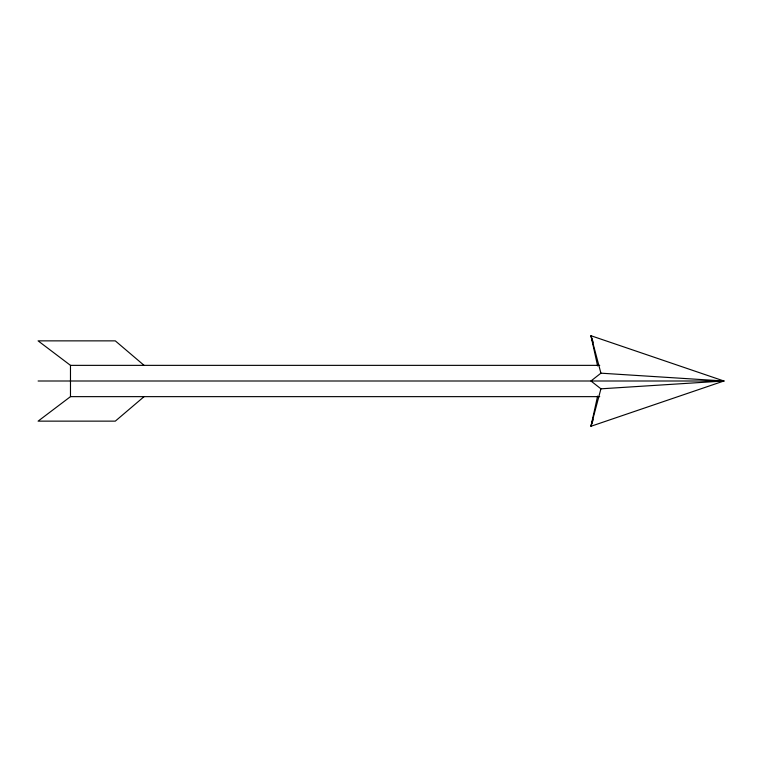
<?xml version="1.0" encoding="UTF-8"?>
<svg xmlns="http://www.w3.org/2000/svg" width="762" height="762" viewBox="0 0 762 762"><rect width="100%" height="100%" fill="white"/><g stroke="black" fill="none" stroke-linecap="round" stroke-linejoin="round"><path stroke-width="1.14" d="M597.608 396.088L590.96 426.272L723.9 381L590.96 335.728L597.608 365.912M600.923 388.82L723.9 381L600.923 373.18L590.96 381L600.923 388.82L590.96 426.272L593.179 419.681M144.085 396.64L115.3 421.138L38.1 421.138L70.475 396.64L599.732 396.64M144.085 365.36L115.3 340.862L38.1 340.862L70.475 365.36L599.732 365.36M38.1 381L723.9 381M593.179 342.319L590.96 335.728L600.923 373.18M70.475 365.36L70.475 396.64"/></g></svg>
